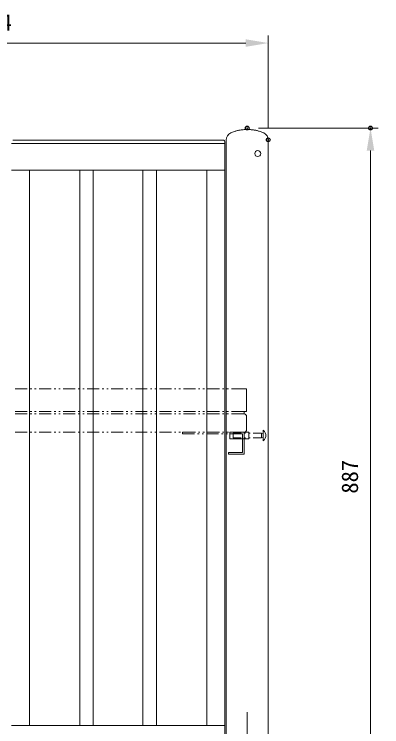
# Model space of a CAD drawing. Units: millimetres on the paper. Extents: x -203 to 203, y -143 to 143.
# Drawn here: x 20.6 to 69.5, y -89.9 to 4.8 of the extents above; entities that cross this region are included whole.
import ezdxf
from ezdxf.enums import TextEntityAlignment as Align

# ---------------------------------------------------------------- set-up
doc = ezdxf.new("R2010")
doc.units = ezdxf.units.MM
doc.header["$PDMODE"] = 32
doc.header["$PDSIZE"] = 0.5
doc.layers.add('0-1_DIMENSION_LINES$02_DIMENSI', color=7, linetype='Continuous', lineweight=20)
doc.layers.add('0-3_DIMENSION_LINES$03_LINES', color=7, linetype='Continuous', lineweight=18)
doc.layers.add('0-2_DEFPOINTS', color=7, linetype='Continuous')
doc.styles.add('ＭＳ ゴシック', font='')
doc.styles.get('ＭＳ ゴシック').set_extended_font_data('MS Gothic')

# ---------------------------------------------------------------- blocks, each defined once
blk = doc.blocks.new('D1')
at = {"layer": '0-1_DIMENSION_LINES$02_DIMENSI'}
for p, q in [((1893.091, 979.7), (1909, 979.7)), ((1908, 894.009), (1908, 976.7)), ((1909.5, 891.009), (1909, 891.009))]:
    blk.add_line(p, q, dxfattribs=at)
for points in [[(1908.5, 976.7), (1907.5, 976.7), (1908, 979.7)], [(1907.5, 894.009), (1908.5, 894.009), (1908, 891.009)]]:
    blk.add_solid(points, dxfattribs=at)
at = {"layer": '0-2_DEFPOINTS'}
for p in [(1891.591, 979.7), (1908, 979.7), (1908, 891.009)]:
    blk.add_point(p, dxfattribs=at)
at = {"layer": '0-1_DIMENSION_LINES$02_DIMENSI', "style": 'ＭＳ ゴシック'}
blk.add_text('887', height=2.199, rotation=90, dxfattribs=at).set_placement((1907, 931.069), align=Align.BOTTOM_LEFT)
blk = doc.blocks.new('D2')
at = {"layer": '0-1_DIMENSION_LINES$02_DIMENSI'}
for p, q in [((1826, 979.636), (1826, 992)), ((1894.384, 979.636), (1894.384, 992)), ((1891.385, 991), (1829, 991))]:
    blk.add_line(p, q, dxfattribs=at)
for points in [[(1829, 991.5), (1829, 990.5), (1826, 991)], [(1891.385, 990.5), (1891.385, 991.5), (1894.384, 991)]]:
    blk.add_solid(points, dxfattribs=at)
at = {"layer": '0-2_DEFPOINTS'}
for p in [(1826, 991), (1826, 978.136), (1894.384, 978.136)]:
    blk.add_point(p, dxfattribs=at)
at = {"layer": '0-1_DIMENSION_LINES$02_DIMENSI', "style": 'ＭＳ ゴシック'}
blk.add_text('684', height=2.199, dxfattribs=at).set_placement((1855.764, 992), align=Align.BOTTOM_LEFT)

msp = doc.modelspace()

# ---------------------------------------------------------------- linework, layer by layer
at = {"layer": '0-3_DIMENSION_LINES$03_LINES'}
for p, q in [((48.95, -11.322), (48.831, -11.593)), ((49.136, -11.102), (48.95, -11.322)), ((49.39, -10.949), (49.136, -11.102)), ((49.999, -10.729), (49.39, -10.949)), ((50.088, -10.701), (49.999, -10.729)), ((50.179, -10.675), (50.088, -10.701)), ((50.271, -10.651), (50.179, -10.675)), ((50.366, -10.629), (50.271, -10.651)), ((50.462, -10.608), (50.366, -10.629)), ((50.56, -10.59), (50.462, -10.608)), ((50.659, -10.573), (50.56, -10.59)), ((50.759, -10.557), (50.659, -10.573)), ((50.861, -10.544), (50.759, -10.557)), ((50.963, -10.532), (50.861, -10.544)), ((51.067, -10.522), (50.963, -10.532)), ((51.171, -10.514), (51.067, -10.522)), ((51.38, -10.504), (51.171, -10.514)), ((51.591, -10.5), (51.38, -10.504)), ((51.801, -10.504), (51.591, -10.5)), ((52.011, -10.514), (51.801, -10.504)), ((52.115, -10.522), (52.011, -10.514)), ((52.218, -10.532), (52.115, -10.522)), ((52.321, -10.544), (52.218, -10.532)), ((52.422, -10.557), (52.321, -10.544)), ((52.523, -10.573), (52.422, -10.557)), ((52.622, -10.59), (52.523, -10.573)), ((52.719, -10.608), (52.622, -10.59)), ((52.816, -10.629), (52.719, -10.608)), ((52.91, -10.651), (52.816, -10.629)), ((53.003, -10.675), (52.91, -10.651)), ((53.094, -10.701), (53.003, -10.675)), ((53.182, -10.729), (53.094, -10.701)), ((53.792, -10.949), (53.182, -10.729)), ((54.029, -11.102), (53.792, -10.949)), ((54.232, -11.322), (54.029, -11.102)), ((54.351, -11.593), (54.232, -11.322)), ((20.387, -11.897), (48.391, -11.897)), ((48.492, -11.914), (48.391, -11.897)), ((48.56, -11.999), (48.492, -11.914)), ((48.594, -12.101), (48.56, -11.999)), ((48.594, -93.59), (48.594, -12.101)), ((48.831, -11.593), (48.78, -11.864)), ((48.78, -93.488), (48.78, -11.864)), ((54.384, -11.864), (54.351, -11.593)), ((54.384, -92.794), (54.384, -11.864)), ((20.184, -12.338), (48.594, -12.338)), ((52.624, -13.54), (52.59, -13.692)), ((52.624, -13.54), (52.59, -13.692)), ((52.624, -13.54), (52.59, -13.692)), ((52.59, -13.692), (52.624, -13.845)), ((52.59, -13.692), (52.624, -13.845)), ((52.59, -13.692), (52.624, -13.845)), ((52.708, -13.404), (52.624, -13.54)), ((52.708, -13.404), (52.624, -13.54)), ((52.708, -13.404), (52.624, -13.54)), ((52.624, -13.845), (52.708, -13.98)), ((52.624, -13.845), (52.708, -13.98)), ((52.624, -13.845), (52.708, -13.98)), ((52.827, -13.32), (52.708, -13.404)), ((52.827, -13.32), (52.708, -13.404)), ((52.827, -13.32), (52.708, -13.404)), ((52.708, -13.98), (52.827, -14.065)), ((52.708, -13.98), (52.827, -14.065)), ((52.708, -13.98), (52.827, -14.065)), ((52.996, -13.303), (52.827, -13.32)), ((52.996, -13.303), (52.827, -13.32)), ((52.996, -13.303), (52.827, -13.32)), ((52.827, -14.065), (52.996, -14.098)), ((52.827, -14.065), (52.996, -14.098)), ((52.827, -14.065), (52.996, -14.098)), ((53.148, -13.32), (52.996, -13.303)), ((53.148, -13.32), (52.996, -13.303)), ((53.148, -13.32), (52.996, -13.303)), ((52.996, -14.098), (53.148, -14.065)), ((52.996, -14.098), (53.148, -14.065)), ((52.996, -14.098), (53.148, -14.065)), ((53.267, -13.404), (53.148, -13.32)), ((53.267, -13.404), (53.148, -13.32)), ((53.267, -13.404), (53.148, -13.32)), ((53.148, -14.065), (53.267, -13.98)), ((53.148, -14.065), (53.267, -13.98)), ((53.148, -14.065), (53.267, -13.98)), ((53.352, -13.54), (53.267, -13.404)), ((53.352, -13.54), (53.267, -13.404)), ((53.352, -13.54), (53.267, -13.404)), ((53.267, -13.98), (53.352, -13.845)), ((53.267, -13.98), (53.352, -13.845)), ((53.267, -13.98), (53.352, -13.845)), ((53.385, -13.692), (53.352, -13.54)), ((53.385, -13.692), (53.352, -13.54)), ((53.385, -13.692), (53.352, -13.54)), ((53.352, -13.845), (53.385, -13.692)), ((53.352, -13.845), (53.385, -13.692)), ((53.352, -13.845), (53.385, -13.692)), ((48.594, -15.893), (20.184, -15.893)), ((22.588, -15.893), (22.588, -89.78)), ((29.293, -15.893), (29.293, -89.78)), ((31.087, -15.893), (31.087, -89.78)), ((37.69, -15.893), (37.69, -89.78)), ((39.485, -15.893), (39.485, -89.78)), ((46.19, -15.893), (46.19, -89.78)), ((22.283, -44.998), (20.692, -44.998)), ((22.893, -44.998), (22.69, -44.998)), ((23.485, -44.998), (23.282, -44.998)), ((25.483, -44.998), (23.892, -44.998)), ((26.093, -44.998), (25.89, -44.998)), ((26.685, -44.998), (26.482, -44.998)), ((28.683, -44.998), (27.092, -44.998)), ((29.293, -44.998), (29.089, -44.998)), ((29.885, -44.998), (29.682, -44.998)), ((31.883, -44.998), (30.292, -44.998)), ((32.493, -44.998), (32.289, -44.998)), ((33.085, -44.998), (32.882, -44.998)), ((35.083, -44.998), (33.492, -44.998)), ((35.693, -44.998), (35.489, -44.998)), ((36.285, -44.998), (36.082, -44.998)), ((38.283, -44.998), (36.691, -44.998)), ((38.893, -44.998), (38.689, -44.998)), ((39.485, -44.998), (39.282, -44.998)), ((41.483, -44.998), (39.891, -44.998)), ((42.092, -44.998), (41.889, -44.998)), ((42.685, -44.998), (42.482, -44.998)), ((44.683, -44.998), (43.091, -44.998)), ((45.292, -44.998), (45.089, -44.998)), ((45.885, -44.998), (45.682, -44.998)), ((47.883, -44.998), (46.291, -44.998)), ((48.492, -44.998), (48.289, -44.998)), ((49.085, -44.998), (48.882, -44.998)), ((51.489, -44.998), (49.491, -44.998)), ((51.489, -47.994), (51.489, -44.998)), ((20.692, -47.994), (22.283, -47.994)), ((22.283, -47.994), (20.692, -47.994)), ((22.283, -47.994), (20.692, -47.994)), ((22.69, -47.994), (22.893, -47.994)), ((22.893, -47.994), (22.69, -47.994)), ((22.893, -47.994), (22.69, -47.994)), ((23.282, -47.994), (23.485, -47.994)), ((23.485, -47.994), (23.282, -47.994)), ((23.485, -47.994), (23.282, -47.994)), ((23.892, -47.994), (25.483, -47.994)), ((25.483, -47.994), (23.892, -47.994)), ((25.483, -47.994), (23.892, -47.994)), ((25.89, -47.994), (26.093, -47.994)), ((26.093, -47.994), (25.89, -47.994)), ((26.093, -47.994), (25.89, -47.994)), ((26.482, -47.994), (26.685, -47.994)), ((26.685, -47.994), (26.482, -47.994)), ((26.685, -47.994), (26.482, -47.994)), ((27.092, -47.994), (28.683, -47.994)), ((28.683, -47.994), (27.092, -47.994)), ((28.683, -47.994), (27.092, -47.994)), ((29.089, -47.994), (29.293, -47.994)), ((29.293, -47.994), (29.089, -47.994)), ((29.293, -47.994), (29.089, -47.994)), ((29.682, -47.994), (29.885, -47.994)), ((29.885, -47.994), (29.682, -47.994)), ((29.885, -47.994), (29.682, -47.994)), ((30.292, -47.994), (31.883, -47.994)), ((31.883, -47.994), (30.292, -47.994)), ((31.883, -47.994), (30.292, -47.994)), ((32.289, -47.994), (32.493, -47.994)), ((32.493, -47.994), (32.289, -47.994)), ((32.493, -47.994), (32.289, -47.994)), ((32.882, -47.994), (33.085, -47.994)), ((33.085, -47.994), (32.882, -47.994)), ((33.085, -47.994), (32.882, -47.994)), ((33.492, -47.994), (35.083, -47.994)), ((35.083, -47.994), (33.492, -47.994)), ((35.083, -47.994), (33.492, -47.994)), ((35.489, -47.994), (35.693, -47.994)), ((35.693, -47.994), (35.489, -47.994)), ((35.693, -47.994), (35.489, -47.994)), ((36.082, -47.994), (36.285, -47.994)), ((36.285, -47.994), (36.082, -47.994)), ((36.285, -47.994), (36.082, -47.994)), ((36.691, -47.994), (38.283, -47.994)), ((38.283, -47.994), (36.691, -47.994)), ((38.283, -47.994), (36.691, -47.994)), ((38.689, -47.994), (38.893, -47.994)), ((38.893, -47.994), (38.689, -47.994)), ((38.893, -47.994), (38.689, -47.994)), ((39.282, -47.994), (39.485, -47.994)), ((39.485, -47.994), (39.282, -47.994)), ((39.485, -47.994), (39.282, -47.994)), ((39.891, -47.994), (41.483, -47.994)), ((41.483, -47.994), (39.891, -47.994)), ((41.483, -47.994), (39.891, -47.994)), ((41.889, -47.994), (42.092, -47.994)), ((42.092, -47.994), (41.889, -47.994)), ((42.092, -47.994), (41.889, -47.994)), ((42.482, -47.994), (42.685, -47.994)), ((42.685, -47.994), (42.482, -47.994)), ((42.685, -47.994), (42.482, -47.994)), ((43.091, -47.994), (44.683, -47.994)), ((44.683, -47.994), (43.091, -47.994)), ((44.683, -47.994), (43.091, -47.994)), ((45.089, -47.994), (45.292, -47.994)), ((45.292, -47.994), (45.089, -47.994)), ((45.292, -47.994), (45.089, -47.994)), ((45.682, -47.994), (45.885, -47.994)), ((45.885, -47.994), (45.682, -47.994)), ((45.885, -47.994), (45.682, -47.994)), ((46.291, -47.994), (47.883, -47.994)), ((47.883, -47.994), (46.291, -47.994)), ((47.883, -47.994), (46.291, -47.994)), ((48.289, -47.994), (48.492, -47.994)), ((48.492, -47.994), (48.289, -47.994)), ((48.492, -47.994), (48.289, -47.994)), ((48.882, -47.994), (49.085, -47.994)), ((49.085, -47.994), (48.882, -47.994)), ((49.085, -47.994), (48.882, -47.994)), ((49.491, -47.994), (51.489, -47.994)), ((51.184, -47.994), (49.491, -47.994)), ((51.184, -47.994), (49.491, -47.994)), ((51.184, -47.994), (51.184, -48.333)), ((51.184, -47.994), (51.184, -48.333)), ((22.283, -48.333), (20.692, -48.333)), ((22.283, -48.333), (20.692, -48.333)), ((22.893, -48.333), (22.69, -48.333)), ((22.893, -48.333), (22.69, -48.333)), ((23.485, -48.333), (23.282, -48.333)), ((23.485, -48.333), (23.282, -48.333)), ((25.483, -48.333), (23.892, -48.333)), ((25.483, -48.333), (23.892, -48.333)), ((26.093, -48.333), (25.89, -48.333)), ((26.093, -48.333), (25.89, -48.333)), ((26.685, -48.333), (26.482, -48.333)), ((26.685, -48.333), (26.482, -48.333)), ((28.683, -48.333), (27.092, -48.333)), ((28.683, -48.333), (27.092, -48.333)), ((29.293, -48.333), (29.089, -48.333)), ((29.293, -48.333), (29.089, -48.333)), ((29.885, -48.333), (29.682, -48.333)), ((29.885, -48.333), (29.682, -48.333)), ((31.883, -48.333), (30.292, -48.333)), ((31.883, -48.333), (30.292, -48.333)), ((32.493, -48.333), (32.289, -48.333)), ((32.493, -48.333), (32.289, -48.333)), ((33.085, -48.333), (32.882, -48.333)), ((33.085, -48.333), (32.882, -48.333)), ((35.083, -48.333), (33.492, -48.333)), ((35.083, -48.333), (33.492, -48.333)), ((35.693, -48.333), (35.489, -48.333)), ((35.693, -48.333), (35.489, -48.333)), ((36.285, -48.333), (36.082, -48.333)), ((36.285, -48.333), (36.082, -48.333)), ((38.283, -48.333), (36.691, -48.333)), ((38.283, -48.333), (36.691, -48.333)), ((38.893, -48.333), (38.689, -48.333)), ((38.893, -48.333), (38.689, -48.333)), ((39.485, -48.333), (39.282, -48.333)), ((39.485, -48.333), (39.282, -48.333)), ((41.483, -48.333), (39.891, -48.333)), ((41.483, -48.333), (39.891, -48.333)), ((42.092, -48.333), (41.889, -48.333)), ((42.092, -48.333), (41.889, -48.333)), ((42.685, -48.333), (42.482, -48.333)), ((42.685, -48.333), (42.482, -48.333)), ((44.683, -48.333), (43.091, -48.333)), ((44.683, -48.333), (43.091, -48.333)), ((45.292, -48.333), (45.089, -48.333)), ((45.292, -48.333), (45.089, -48.333)), ((45.885, -48.333), (45.682, -48.333)), ((45.885, -48.333), (45.682, -48.333)), ((47.883, -48.333), (46.291, -48.333)), ((47.883, -48.333), (46.291, -48.333)), ((48.492, -48.333), (48.289, -48.333)), ((48.492, -48.333), (48.289, -48.333)), ((48.594, -48.333), (48.594, -50.737)), ((49.085, -48.333), (48.882, -48.333)), ((49.085, -48.333), (48.882, -48.333)), ((51.184, -48.333), (49.491, -48.333)), ((51.184, -48.333), (49.491, -48.333)), ((51.303, -48.367), (51.184, -48.333)), ((51.303, -48.367), (51.184, -48.333)), ((51.405, -48.435), (51.303, -48.367)), ((51.405, -48.435), (51.303, -48.367)), ((51.472, -48.519), (51.405, -48.435)), ((51.472, -48.519), (51.405, -48.435)), ((51.489, -48.638), (51.472, -48.519)), ((51.489, -48.638), (51.472, -48.519)), ((51.489, -48.638), (51.489, -50.449)), ((51.489, -48.638), (51.489, -50.449)), ((22.283, -50.737), (20.692, -50.737)), ((22.283, -50.737), (20.692, -50.737)), ((22.893, -50.737), (22.69, -50.737)), ((22.893, -50.737), (22.69, -50.737)), ((23.485, -50.737), (23.282, -50.737)), ((23.485, -50.737), (23.282, -50.737)), ((25.483, -50.737), (23.892, -50.737)), ((25.483, -50.737), (23.892, -50.737)), ((26.093, -50.737), (25.89, -50.737)), ((26.093, -50.737), (25.89, -50.737)), ((26.685, -50.737), (26.482, -50.737)), ((26.685, -50.737), (26.482, -50.737)), ((28.683, -50.737), (27.092, -50.737)), ((28.683, -50.737), (27.092, -50.737)), ((29.293, -50.737), (29.089, -50.737)), ((29.293, -50.737), (29.089, -50.737)), ((29.885, -50.737), (29.682, -50.737)), ((29.885, -50.737), (29.682, -50.737)), ((31.883, -50.737), (30.292, -50.737)), ((31.883, -50.737), (30.292, -50.737)), ((32.493, -50.737), (32.289, -50.737)), ((32.493, -50.737), (32.289, -50.737)), ((33.085, -50.737), (32.882, -50.737)), ((33.085, -50.737), (32.882, -50.737)), ((35.083, -50.737), (33.492, -50.737)), ((35.083, -50.737), (33.492, -50.737)), ((35.693, -50.737), (35.489, -50.737)), ((35.693, -50.737), (35.489, -50.737)), ((36.285, -50.737), (36.082, -50.737)), ((36.285, -50.737), (36.082, -50.737)), ((38.283, -50.737), (36.691, -50.737)), ((38.283, -50.737), (36.691, -50.737)), ((38.893, -50.737), (38.689, -50.737)), ((38.893, -50.737), (38.689, -50.737)), ((39.485, -50.737), (39.282, -50.737)), ((39.485, -50.737), (39.282, -50.737)), ((41.483, -50.737), (39.891, -50.737)), ((41.483, -50.737), (39.891, -50.737)), ((42.092, -50.737), (41.889, -50.737)), ((42.092, -50.737), (41.889, -50.737)), ((42.685, -50.737), (42.482, -50.737)), ((42.685, -50.737), (42.482, -50.737)), ((42.99, -50.737), (42.99, -50.974)), ((42.99, -50.737), (44.683, -50.737)), ((42.99, -50.974), (44.581, -50.974)), ((44.683, -50.737), (43.091, -50.737)), ((44.683, -50.737), (43.091, -50.737)), ((44.971, -50.974), (45.174, -50.974)), ((45.089, -50.737), (45.292, -50.737)), ((45.292, -50.737), (45.089, -50.737)), ((45.292, -50.737), (45.089, -50.737)), ((45.58, -50.974), (45.767, -50.974)), ((45.682, -50.737), (45.885, -50.737)), ((45.885, -50.737), (45.682, -50.737)), ((45.885, -50.737), (45.682, -50.737)), ((46.173, -50.974), (47.781, -50.974)), ((46.291, -50.737), (47.883, -50.737)), ((47.883, -50.737), (46.291, -50.737)), ((47.883, -50.737), (46.291, -50.737)), ((48.171, -50.974), (48.374, -50.974)), ((48.289, -50.737), (48.492, -50.737)), ((48.492, -50.737), (48.289, -50.737)), ((48.492, -50.737), (48.289, -50.737)), ((48.78, -50.974), (48.966, -50.974)), ((48.882, -50.737), (49.085, -50.737)), ((49.085, -50.737), (48.882, -50.737)), ((49.085, -50.737), (48.882, -50.737)), ((49.288, -51.635), (49.288, -50.737)), ((51.794, -50.737), (49.288, -50.737)), ((49.373, -50.974), (50.964, -50.974)), ((49.491, -50.737), (51.184, -50.737)), ((51.184, -50.737), (49.491, -50.737)), ((51.184, -50.737), (49.491, -50.737)), ((49.695, -51.499), (49.695, -50.89)), ((50.778, -50.89), (49.695, -50.89)), ((50.964, -50.974), (50.964, -53.463)), ((51.371, -50.89), (51.168, -50.89)), ((51.184, -50.737), (51.303, -50.72)), ((51.184, -50.737), (51.303, -50.72)), ((51.184, -50.737), (51.184, -53.7)), ((51.303, -50.72), (51.405, -50.653)), ((51.303, -50.72), (51.405, -50.653)), ((51.405, -50.653), (51.472, -50.551)), ((51.405, -50.653), (51.472, -50.551)), ((51.472, -50.551), (51.489, -50.449)), ((51.472, -50.551), (51.489, -50.449)), ((51.98, -50.89), (51.777, -50.89)), ((51.794, -51.635), (51.794, -50.737)), ((53.47, -50.89), (52.37, -50.89)), ((53.656, -50.94), (53.47, -50.89)), ((53.47, -51.499), (53.47, -50.89)), ((53.656, -50.94), (53.673, -50.94)), ((53.673, -50.94), (53.69, -50.923)), ((53.724, -50.483), (53.69, -50.483)), ((53.69, -51.889), (53.69, -50.483)), ((53.876, -50.653), (53.724, -50.483)), ((53.724, -50.483), (53.724, -51.889)), ((53.995, -50.856), (53.876, -50.653)), ((54.046, -51.076), (53.995, -50.856)), ((54.046, -51.313), (54.046, -51.076)), ((49.288, -51.635), (51.794, -51.635)), ((49.695, -51.499), (50.778, -51.499)), ((51.168, -51.499), (51.371, -51.499)), ((51.777, -51.499), (51.98, -51.499)), ((52.37, -51.499), (53.47, -51.499)), ((53.47, -51.499), (53.656, -51.448)), ((53.673, -51.448), (53.656, -51.448)), ((53.69, -51.465), (53.673, -51.448)), ((53.69, -51.889), (53.724, -51.889)), ((53.724, -51.889), (53.876, -51.719)), ((53.876, -51.719), (53.995, -51.533)), ((53.995, -51.533), (54.046, -51.313)), ((50.964, -53.463), (49.085, -53.463)), ((49.085, -53.7), (49.085, -53.463)), ((51.184, -53.7), (49.085, -53.7)), ((51.582, -88), (51.582, -97)), ((20.184, -89.78), (48.594, -89.78))]:
    msp.add_line(p, q, dxfattribs=at)

# ---------------------------------------------------------------- block references
at = {"layer": '0-1_DIMENSION_LINES$02_DIMENSI'}
for name in ['D2', 'D1']:
    msp.add_blockref(name, (-1840, -990), dxfattribs=at)

doc.saveas('drawing.dxf')
